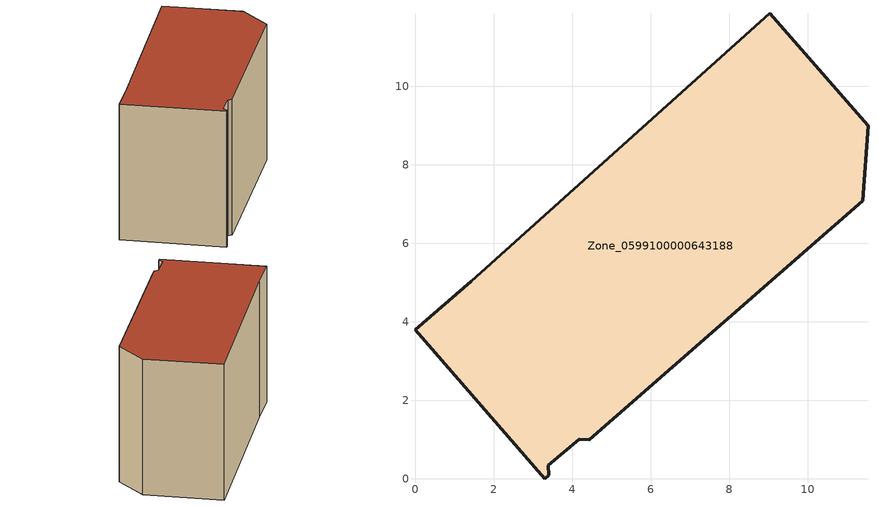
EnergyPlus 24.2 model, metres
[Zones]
Zone_0599100000643188
 floor ground (C_G): 11.53,9 11.39,7.09 4.42,0.99 4.17,1.02 3.39,0.35 3.39,0.09 3.29,0 0,3.81 1.42,5.04 9.02,11.87 z0
 wall outside (C_F): 4.17,1.02 4.42,0.99 11.39,7.09 11.53,9 9.02,11.87 1.42,5.04 0,3.81 3.29,0 3.39,0.09 3.39,0.35 4.17,1.02 z0:6.76
 roof outside (C_R): 3.39,0.35 4.17,1.02 4.42,0.99 11.39,7.09 11.53,9 9.02,11.87 1.42,5.04 0,3.81 3.29,0 3.39,0.09 z6.76
[BUILDING]
Pand.0599100000643188: North Axis=0; Terrain=City; Loads Convergence Tolerance Value=0.04; Temperature Convergence Tolerance Value=0.4; Solar Distribution=FullExterior; Maximum Number of Warmup Days=25; Minimum Number of Warmup Days=1
[Site:Location]
Rotterdam.The.Hague.AP_ZH_NLD Design_Conditions: Latitude=51.96; Longitude=4.45; Time Zone=1; Elevation=-4.5
[SITE:GROUNDTEMPERATURE:BUILDINGSURFACE]
18, 18, 18, 18, 18, 18, 18, 18, 18, 18, 18, 18
[MATERIAL] Thermal Absorptance=0.9; Solar Absorptance=0.7; Visible Absorptance=0.7
Name | Roughness | Thickness | Conductivity | Density | Specific Heat
G.TI.1946 | MediumSmooth | 0.15 | 1 | 540 | 1210
F.TI.1946 | Rough | 0.3 | 0.857143 | 1920 | 840
R.TI.1946 | MediumRough | 0.2 | 0.1 | 1500 | 1000
[CONSTRUCTION]
C_G: G.TI.1946
C_F: F.TI.1946
C_R: R.TI.1946
[ZONE]
Zone_0599100000643188: Type=1; Multiplier=1; Ceiling Height=Autocalculate; Volume=Autocalculate; Floor Area=autocalculate; Part of Total Floor Area=Yes
[ZONEINFILTRATION:DESIGNFLOWRATE]
Infil_Zone_0599100000643188: Zone or ZoneList or Space or SpaceList=Zone_0599100000643188; Schedule=AlwaysOn; Design Flow Rate Calculation Method=Flow/Area; Flow Rate per Floor Area=0.003; Constant Term Coefficient=1; Temperature Term Coefficient=0; Velocity Term Coefficient=0; Velocity Squared Term Coefficient=0
[HVACTEMPLATE:ZONE:IDEALLOADSAIRSYSTEM]
Zone_0599100000643188: Maximum Heating Supply Air Temperature=50; Minimum Cooling Supply Air Temperature=13; Maximum Heating Supply Air Humidity Ratio=0.0156; Minimum Cooling Supply Air Humidity Ratio=0.0077; Heating Limit=NoLimit; Cooling Limit=NoLimit; Dehumidification Control Type=ConstantSensibleHeatRatio; Cooling Sensible Heat Ratio=0.7; Dehumidification Setpoint=60; Humidification Control Type=None; Humidification Setpoint=30; Outdoor Air Method=None; Outdoor Air Flow Rate per Person=0.00944; Outdoor Air Flow Rate per Zone Floor Area=0; Outdoor Air Flow Rate per Zone=0; Demand Controlled Ventilation Type=None; Outdoor Air Economizer Type=NoEconomizer; Heat Recovery Type=None; Sensible Heat Recovery Effectiveness=0.7; Latent Heat Recovery Effectiveness=0.65
[ZONECONTROL:THERMOSTAT]
ThermostatControl_Zone_0599100000643188: Zone or ZoneList=Zone_0599100000643188; Control Type Schedule=DualSetpointControlType; Control 1=Thermostat_Zone_0599100000643188; Temperature Difference Between Cutout And Setpoint=0
[THERMOSTATSETPOINT:DUALSETPOINT]
Thermostat_Zone_0599100000643188: Heating Setpoint Temperature Schedule=HeatingSetpoint_Zone_0599100000643188; Cooling Setpoint Temperature Schedule=CoolingSetpoint_Zone_0599100000643188
[SCHEDULE:COMPACT]
HeatingSetpoint_Zone_0599100000643188: Through: 12/31, For: AllDays, Until: 24:00, 21
CoolingSetpoint_Zone_0599100000643188: Through: 12/31, For: AllDays, Until: 24:00, 24
DualSetpointControlType: Through: 12/31, For: AllDays, Until: 24:00, 4
AlwaysOn: Through: 12/31, For: AllDays, Until: 24:00, 1
